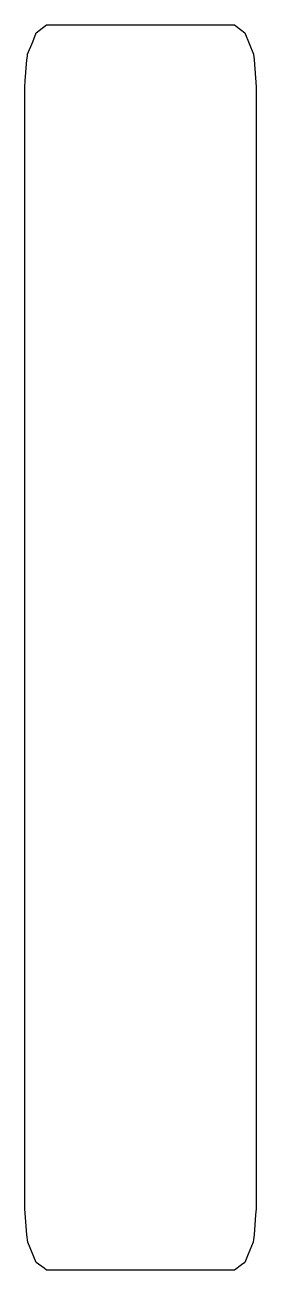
# Model space of a CAD drawing. Header units: metres. Extents: x 3.3 to 15.1, y -4.4 to 59.2.
import ezdxf

# ---------------------------------------------------------------- set-up
doc = ezdxf.new("R2010")
doc.units = ezdxf.units.M

msp = doc.modelspace()

# ---------------------------------------------------------------- linework, layer by layer
for p, q in [((4.028, 58.86), (4.4, 59.152)), ((4.4, 59.152), (5.476, 59.152)), ((5.476, 59.152), (14, 59.152)), ((14, 59.152), (14.076, 59.092)), ((3.697, 58.288), (3.882, 58.746)), ((3.882, 58.746), (4.028, 58.86)), ((14.076, 59.092), (14.518, 58.746)), ((14.518, 58.746), (14.961, 57.651)), ((3.439, 57.651), (3.697, 58.288)), ((3.322, 56.302), (3.4, 57.363)), ((3.4, 57.363), (3.427, 57.559)), ((3.427, 57.559), (3.439, 57.651)), ((14.961, 57.651), (15, 57.363)), ((15, 57.363), (15.1, 56)), ((3.3, 56), (3.322, 56.302)), ((3.3, 53.242), (3.3, 56)), ((15.1, 56), (15.1, 47.305)), ((3.3, 44.548), (3.3, 53.242)), ((15.1, 47.305), (15.1, 44.548)), ((3.3, 41.79), (3.3, 44.548)), ((15.1, 44.548), (15.1, 35.853)), ((3.3, 33.095), (3.3, 41.79)), ((15.1, 35.853), (15.1, 33.095)), ((3.3, 30.337), (3.3, 33.095)), ((15.1, 33.095), (15.1, 24.4)), ((3.3, 21.643), (3.3, 30.337)), ((15.1, 24.4), (15.1, 21.643)), ((3.3, 18.885), (3.3, 21.643)), ((15.1, 21.643), (15.1, 12.948)), ((3.3, 10.19), (3.3, 18.885)), ((15.1, 12.948), (15.1, 10.19)), ((3.3, 7.432), (3.3, 10.19)), ((15.1, 10.19), (15.1, 1.496)), ((3.3, -1.262), (3.3, 7.432)), ((15.1, 1.496), (15.1, -1.262)), ((3.4, -2.589), (3.3, -1.262)), ((15.1, -1.262), (15.077, -1.569)), ((15.077, -1.569), (15, -2.589)), ((3.451, -2.959), (3.4, -2.589)), ((3.882, -3.995), (3.451, -2.959)), ((14.949, -2.959), (14.692, -3.575)), ((14.966, -2.836), (14.949, -2.959)), ((15, -2.589), (14.966, -2.836)), ((14.692, -3.575), (14.518, -3.995)), ((4.282, -4.3), (3.882, -3.995)), ((4.4, -4.39), (4.282, -4.3)), ((12.316, -4.39), (4.4, -4.39)), ((14, -4.39), (12.316, -4.39)), ((14.349, -4.124), (14, -4.39)), ((14.518, -3.995), (14.349, -4.124)), ((14.349, -4.124), (14.349, -4.124))]:
    msp.add_line(p, q)

doc.saveas('drawing.dxf')
